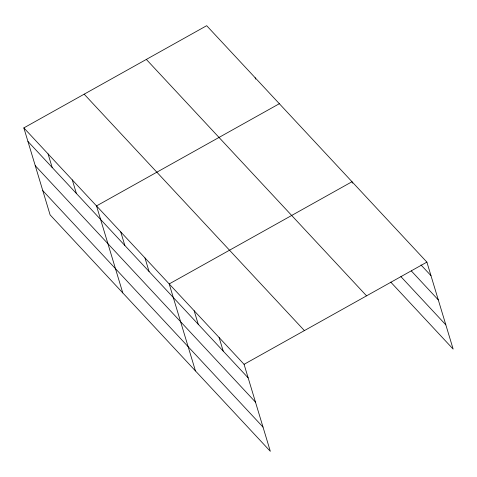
<?xml version="1.0" encoding="UTF-8"?>
<svg xmlns="http://www.w3.org/2000/svg" width="477" height="477" viewBox="0 0 477 477"><rect width="100%" height="100%" fill="white"/><g stroke="black" fill="none" stroke-linecap="round" stroke-linejoin="round"><path stroke-width="0.72" d="M23.85 127.902L244.069 364.321L270.328 451.308L50.109 214.883L23.85 127.902L206.672 25.692L426.891 262.117L453.15 349.098L390.752 282.11M279.343 103.712L96.521 205.921L122.78 292.902M244.069 364.321L426.891 262.117M420.994 264.944L430.975 275.658M411.341 270.954L438.297 299.896M400.907 276.636L445.834 324.861M146.344 59.422L366.557 295.847M84.179 94.172L304.398 330.597M27.94 141.448L248.153 377.867M35.256 165.68L255.475 402.099M42.793 190.651L263.012 427.07M352.443 183.162L352.014 181.731L169.192 283.94L195.457 370.921M255.117 77.709L255.553 79.134M219.11 337.531L223.2 351.072M194.151 310.736L198.241 324.277M144.966 257.932L149.057 271.479M120.747 231.929L124.837 245.47M72.295 179.912L76.386 193.459M48.076 153.91L52.16 167.451"/></g></svg>
